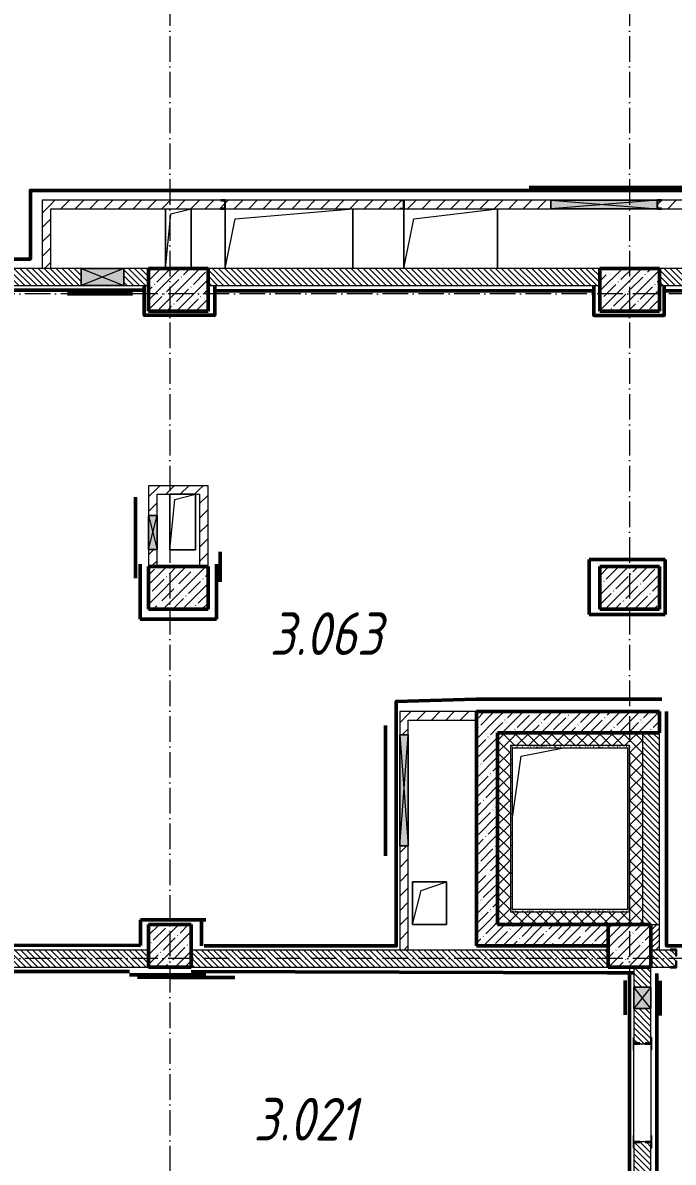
# Model space of a CAD drawing. Header units: millimetres. Extents: x -213536 to 1564669, y -45299 to 942238.
# Drawn here: x 625744 to 633384, y 339173 to 352545 of the extents above; entities that cross this region are included whole.
import ezdxf

# ---------------------------------------------------------------- set-up
doc = ezdxf.new("R2010")
doc.units = ezdxf.units.MM
doc.linetypes.add('50_200_ШТРИХ_1Т_ш5_п1_п1_', pattern=[700, 500, -100, 0, -100])
for name, color, linetype, lineweight in [('8.1)', 2, 'Continuous', 50), ('8.2)', 3, 'Continuous', 50), ('8.3)', 5, 'Continuous', 50), ('8.4)', 6, 'Continuous', 50), ('A-DETL-GENF-OTLN', 7, 'Continuous', 9), ('A-FLOR-____-OTLN', 7, 'Continuous', 9), ('A-GENM-____-MCUT', 7, 'Continuous', 25), ('A-GENM-____-OTLN', 7, 'Continuous', 9), ('A-GENM-____-OTLN-1', 7, 'Continuous', 25), ('A-GLAZ-____-OTLN', 7, 'Continuous', 9), ('A-WALL-____-MCUT', 7, 'Continuous', 13), ('A-WALL-____-MCUT-1', 7, 'Continuous', 9), ('A-WALL-____-MCUT-2', 7, 'Continuous', 50), ('A-WALL-____-PATT-1', 7, 'Continuous', 9), ('A-WALL-FNSH-MCUT-1', 7, 'Continuous', 9), ('I-WALL-____-OTLN', 7, 'Continuous', 9), ('S-COLS-____-MCUT', 7, 'Continuous', 50), ('S-COLS-____-OTLN', 7, 'Continuous', 9), ('S-GRID-____-OTLN-1', 7, '50_200_ШТРИХ_1Т_ш5_п1_п1_', 9), ('Марки помещений', 7, 'Continuous', 9)]:
    doc.layers.add(name, color=color, linetype=linetype, lineweight=lineweight)
doc.layers.add('A-WALL-____-PATT-2', color=7, linetype='Continuous', lineweight=9, true_color=0x787878)
doc.styles.add('ISOCPEUR_I_2', font='isocpeui.ttf', dxfattribs={"width": 0.85, "height": 2.3})
pattern_1 = [(135, (549721.475, 286281.11), (-35.35534, -35.35534), [])]
pattern_2 = [(45, (549721.47, 286281.11), (-84.85281, 84.85281), [])]
pattern_3 = [(45, (549721.47, 286281.11), (-114.04925, 114.04925), []), (45, (549835.52, 286281.11), (-114.04925, 114.04925), [201.612, -40.322, 3.353, -36.97])]
pattern_4 = [(0, (549721.475, 286281.11), (81.28, 20.32), [3.353, -57.607, 3.353, -57.607, -325.12]), (0, (549721.475, 286281.11), (81.28, 20.32), [-121.92, 3.353, -118.567, 3.353, -57.607, -142.24]), (0, (549721.475, 286281.11), (81.28, 20.32), [-304.8, 3.353, -37.287, 3.353, -98.247]), (120, (549751.955, 286291.27), (-58.2376362, 60.230545), [3.353, -57.607, 3.353, -57.607, -325.12]), (120, (549751.955, 286291.27), (-58.2376362, 60.230545), [-121.92, 3.353, -118.567, 3.353, -57.607, -142.24]), (120, (549751.955, 286291.27), (-58.2376362, 60.230545), [-304.8, 3.353, -37.287, 3.353, -98.247]), (240, (549762.115, 286331.91), (-23.0423638, -80.550545), [3.353, -57.607, 3.353, -57.607, -325.12]), (240, (549762.115, 286331.91), (-23.0423638, -80.550545), [-121.92, 3.353, -118.567, 3.353, -57.607, -142.24]), (240, (549762.115, 286331.91), (-23.0423638, -80.550545), [-304.8, 3.353, -37.287, 3.353, -98.247])]
pattern_5 = [(45, (549721.47, 286281.11), (-70.71068, 70.71068), []), (135, (549721.47, 286281.11), (-70.71068, -70.71068), [])]

# ---------------------------------------------------------------- blocks, each defined once
blk = doc.blocks.new('BSC_Колонна _Прямоугольная - 500х500-V38-АР1_План отверстий 3 этажа в осях 1-64_Ю-ЯЯ')
at = {"layer": 'S-COLS-____-OTLN'}
h = blk.add_hatch(dxfattribs=at)
h.set_pattern_fill('FP_46', color=256, style=0, pattern_type=2)
h.set_pattern_definition([(45, (-83150, -55431.04), (-114.04925, 114.04925), []), (45, (-83035.95, -55431.04), (-114.04925, 114.04925), [201.613, -40.323, 3.353, -36.97])])
h.paths.add_polyline_path([(-250, -250), (250, -250), (250, 250), (-250, 250)], flags=0)
at = {"layer": 'S-COLS-____-MCUT'}
for p, q in [((250, 250), (-250, 250)), ((-250, 250), (-250, -250)), ((250, -250), (250, 250)), ((-250, -250), (250, -250))]:
    blk.add_line(p, q, dxfattribs=at)
blk = doc.blocks.new('BSC_Колонна _Прямоугольная - 500х500-V42-АР1_План отверстий 3 этажа в осях 1-64_Ю-ЯЯ')
at = {"layer": 'S-COLS-____-OTLN'}
h = blk.add_hatch(dxfattribs=at)
h.set_pattern_fill('FP_50', color=256, style=0, pattern_type=2)
h.set_pattern_definition([(45, (-77750, -55431.04), (-114.04925, 114.04925), []), (45, (-77635.95, -55431.04), (-114.04925, 114.04925), [201.613, -40.323, 3.353, -36.97])])
h.paths.add_polyline_path([(-250, -250), (250, -250), (250, 250), (-250, 250)], flags=0)
at = {"layer": 'S-COLS-____-MCUT'}
for p, q in [((250, 250), (-250, 250)), ((-250, 250), (-250, -250)), ((250, -250), (250, 250)), ((-250, -250), (250, -250))]:
    blk.add_line(p, q, dxfattribs=at)
blk = doc.blocks.new('BSC_Колонна _Прямоугольная - 500х700-V106-АР1_План отверстий 3 этажа в осях 1-64_Ю-ЯЯ')
at = {"layer": 'S-COLS-____-OTLN'}
h = blk.add_hatch(dxfattribs=at)
h.set_pattern_fill('FP_111', color=256, style=0, pattern_type=2)
h.set_pattern_definition([(315, (-63131.04, 77850), (114.04925, 114.04925), []), (315, (-63131.04, 77735.95), (114.04925, 114.04925), [201.613, -40.323, 3.353, -36.97])])
h.paths.add_polyline_path([(-250, 350), (-250, -350), (250, -350), (250, 350)], flags=0)
at = {"layer": 'S-COLS-____-MCUT'}
for p, q in [((250, 350), (-250, 350)), ((-250, 350), (-250, -350)), ((250, -350), (250, 350)), ((-250, -350), (250, -350))]:
    blk.add_line(p, q, dxfattribs=at)
blk = doc.blocks.new('BSC_Колонна _Прямоугольная - 500х700-V107-АР1_План отверстий 3 этажа в осях 1-64_Ю-ЯЯ')
at = {"layer": 'S-COLS-____-OTLN'}
h = blk.add_hatch(dxfattribs=at)
h.set_pattern_fill('FP_112', color=256, style=0, pattern_type=2)
h.set_pattern_definition([(315, (-63131.04, 83150), (114.04925, 114.04925), []), (315, (-63131.04, 83035.95), (114.04925, 114.04925), [201.613, -40.323, 3.353, -36.97])])
h.paths.add_polyline_path([(-250, 350), (-250, -350), (250, -350), (250, 350)], flags=0)
at = {"layer": 'S-COLS-____-MCUT'}
for p, q in [((250, 350), (-250, 350)), ((-250, 350), (-250, -350)), ((250, -350), (250, 350)), ((-250, -350), (250, -350))]:
    blk.add_line(p, q, dxfattribs=at)
blk = doc.blocks.new('BSC_Колонна _Прямоугольная - 500х700-V125-АР1_План отверстий 3 этажа в осях 1-64_Ю-ЯЯ')
at = {"layer": 'S-COLS-____-OTLN'}
h = blk.add_hatch(dxfattribs=at)
h.set_pattern_fill('FP_130', color=256, style=0, pattern_type=2)
h.set_pattern_definition([(315, (-59631.04, 77850), (114.04925, 114.04925), []), (315, (-59631.04, 77735.95), (114.04925, 114.04925), [201.613, -40.323, 3.353, -36.97])])
h.paths.add_polyline_path([(-250, 350), (-250, -350), (250, -350), (250, 350)], flags=0)
at = {"layer": 'S-COLS-____-MCUT'}
for p, q in [((250, 350), (-250, 350)), ((-250, 350), (-250, -350)), ((250, -350), (250, 350)), ((-250, -350), (250, -350))]:
    blk.add_line(p, q, dxfattribs=at)
blk = doc.blocks.new('BSC_Колонна _Прямоугольная - 500х700-V126-АР1_План отверстий 3 этажа в осях 1-64_Ю-ЯЯ')
at = {"layer": 'S-COLS-____-OTLN'}
h = blk.add_hatch(dxfattribs=at)
h.set_pattern_fill('FP_131', color=256, style=0, pattern_type=2)
h.set_pattern_definition([(315, (-59631.04, 83150), (114.04925, 114.04925), []), (315, (-59631.04, 83035.95), (114.04925, 114.04925), [201.613, -40.323, 3.353, -36.97])])
h.paths.add_polyline_path([(-250, 350), (-250, -350), (250, -350), (250, 350)], flags=0)
at = {"layer": 'S-COLS-____-MCUT'}
for p, q in [((250, 350), (-250, 350)), ((-250, 350), (-250, -350)), ((250, -350), (250, 350)), ((-250, -350), (250, -350))]:
    blk.add_line(p, q, dxfattribs=at)
blk = doc.blocks.new('154_Стойка_СКБ_Уголок - СМ-2180_200-28268025-АР1_План отверстий 3 этажа в осях 1-64_Ю-ЯЯ')
at = {"layer": 'A-GENM-____-MCUT'}
for p, q in [((125, 156), (125, 81)), ((200, 156), (125, 156)), ((131, 81), (131, 150)), ((131, 150), (200, 150)), ((200, 150), (200, 156)), ((125, 81), (131, 81)), ((131, 19), (125, 19)), ((125, 19), (125, -56)), ((131, -50), (131, 19)), ((125, -56), (200, -56)), ((200, -50), (131, -50)), ((200, -56), (200, -50))]:
    blk.add_line(p, q, dxfattribs=at)
blk = doc.blocks.new('Стойка_Влож_Уголок_Опорный - Уголок-28213941-АР1_План отверстий 3 этажа в осях 1-64_Ю-ЯЯ')
at = {"layer": 'A-GENM-____-OTLN'}
for p, q in [((-212, -6), (-212, 0)), ((0, 0), (0, -6)), ((-212, -75), (-212, -6)), ((-212, -6), (-206, -6)), ((-212, -75), (-206, -75)), ((-6, -6), (0, -6)), ((-6, -75), (0, -75)), ((0, -6), (0, -75))]:
    blk.add_line(p, q, dxfattribs=at)
blk = doc.blocks.new('Фахверк_СКБ_Уголок - 200_3550-28267367-АР1_План отверстий 3 этажа в осях 1-64_Ю-ЯЯ')
at = {"layer": 'A-GENM-____-MCUT'}
for p, q in [((200, 156), (125, 156)), ((125, 156), (125, 81)), ((131, 81), (131, 150)), ((131, 150), (200, 150)), ((200, 150), (200, 156)), ((125, 81), (131, 81)), ((131, 19), (125, 19)), ((125, 19), (125, -56)), ((131, -50), (131, 19)), ((125, -56), (200, -56)), ((200, -50), (131, -50)), ((200, -56), (200, -50))]:
    blk.add_line(p, q, dxfattribs=at)
blk = doc.blocks.new('154_Фахверк_СКБ_Швеллер - Тип_100_3960-28318856-АР1_План отверстий 3 этажа в осях 1-64_Ю-ЯЯ')
at = {"layer": 'A-GENM-____-MCUT'}
for p, q in [((175, 50), (125, 50)), ((125, 50), (125, -50)), ((128, 47), (175, 47)), ((128, -47), (128, 47)), ((175, 47), (175, 50)), ((125, -50), (175, -50)), ((175, -47), (128, -47)), ((175, -50), (175, -47))]:
    blk.add_line(p, q, dxfattribs=at)
blk = doc.blocks.new('154_Фахверк_СКБ_Швеллер - Тип_100_3960-28494444-АР1_План отверстий 3 этажа в осях 1-64_Ю-ЯЯ')
at = {"layer": 'A-GENM-____-MCUT'}
for p, q in [((125, 50), (175, 50)), ((125, -50), (125, 50)), ((128, 47), (128, -47)), ((175, 47), (128, 47)), ((175, 50), (175, 47)), ((175, -50), (125, -50)), ((128, -47), (175, -47)), ((175, -47), (175, -50))]:
    blk.add_line(p, q, dxfattribs=at)
blk = doc.blocks.new('AR_Отверстие прямоугольное _в плите_ - AR_Отверстие прямоугольное _в плите_-30459803-АР1_План отверстий 3 этажа в осях 1-64_Ю-ЯЯ')
at = {"layer": 'A-GENM-____-OTLN'}
for p, q in [((-150, 350), (-150, -350)), ((-150, -350), (-90, 290)), ((-90, 290), (150, 350)), ((150, -350), (150, 350))]:
    blk.add_line(p, q, dxfattribs=at)
blk = doc.blocks.new('AR_Отверстие прямоугольное _в плите_ - AR_Отверстие прямоугольное _в плите_-30552792-АР1_План отверстий 3 этажа в осях 1-64_Ю-ЯЯ')
at = {"layer": 'A-GENM-____-OTLN'}
for p, q in [((150, 325), (-150, 325)), ((-150, 325), (-150, -325)), ((-90, 265), (150, 325)), ((150, -325), (150, 325)), ((-150, -325), (-90, 265)), ((-150, -325), (150, -325))]:
    blk.add_line(p, q, dxfattribs=at)
blk = doc.blocks.new('AR_Отверстие прямоугольное _в плите_ - AR_Отверстие прямоугольное _в плите_-30459445-АР1_План отверстий 3 этажа в осях 1-64_Ю-ЯЯ')
at = {"layer": 'A-GENM-____-OTLN'}
for p, q in [((200, 250), (-200, 250)), ((-200, 250), (-200, -250)), ((-200, -250), (-100, 150)), ((-100, 150), (200, 250)), ((200, -250), (200, 250)), ((-200, -250), (200, -250))]:
    blk.add_line(p, q, dxfattribs=at)
blk = doc.blocks.new('AR_Отверстие прямоугольное _в плите_ - AR_Отверстие прямоугольное _в плите_-30552518-АР1_План отверстий 3 этажа в осях 1-64_Ю-ЯЯ')
at = {"layer": 'A-GENM-____-OTLN'}
for p, q in [((-550, 850), (-50, 950)), ((-650, 132), (-550, 850))]:
    blk.add_line(p, q, dxfattribs=at)
blk = doc.blocks.new('AR_Отверстие прямоугольное _в плите_ - AR_Отверстие прямоугольное _в плите_-V205-АР1_План отверстий 3 этажа в осях 1-64_Ю-ЯЯ')
at = {"layer": 'A-GENM-____-OTLN'}
for p, q in [((-750, 350), (-750, -350)), ((-633, 233), (750, 350)), ((750, -350), (750, 350)), ((-750, -350), (-633, 233))]:
    blk.add_line(p, q, dxfattribs=at)
blk = doc.blocks.new('AR_Отверстие прямоугольное _в плите_ - AR_Отверстие прямоугольное _в плите_-30552744-АР1_План отверстий 3 этажа в осях 1-64_Ю-ЯЯ')
at = {"layer": 'A-GENM-____-OTLN'}
for p, q in [((-550, 350), (-550, -350)), ((-433, 233), (550, 350)), ((550, -350), (550, 350)), ((-550, -350), (-433, 233))]:
    blk.add_line(p, q, dxfattribs=at)
blk = doc.blocks.new('AR_Отверстие прямоугольное _в стене__БезПР - AR_Отверстие прямоугольное _в стене__БезПР-36427908-АР1_План отверстий 3 этажа в осях 1-64_Ю-ЯЯ')
at = {"layer": 'A-GLAZ-____-OTLN'}
blk.add_hatch(color=256, dxfattribs=at).paths.add_polyline_path([(250, -100), (250, 100), (-250, 100), (-250, -100)], flags=0)
at = {"layer": 'A-DETL-GENF-OTLN'}
for p, q in [((-250, -100), (-250, 100)), ((-250, 100), (250, 100)), ((250, 100), (-250, -100)), ((-250, 100), (250, -100)), ((250, 100), (-250, 100)), ((-250, 100), (-250, -100)), ((250, 100), (250, -100)), ((250, -100), (250, 100)), ((250, -100), (-250, -100)), ((-250, -100), (250, -100))]:
    blk.add_line(p, q, dxfattribs=at)
at = {"layer": 'A-GLAZ-____-OTLN'}
blk.add_line((250, 100), (-250, 100), dxfattribs=at)
blk = doc.blocks.new('AR_Отверстие прямоугольное _в стене__БезПР - AR_Отверстие прямоугольное _в стене__БезПР-36428025-АР1_План отверстий 3 этажа в осях 1-64_Ю-ЯЯ')
at = {"layer": 'A-GLAZ-____-OTLN'}
blk.add_hatch(color=256, dxfattribs=at).paths.add_polyline_path([(-200, -50), (200, -50), (200, 50), (-200, 50)], flags=0)
at = {"layer": 'A-DETL-GENF-OTLN'}
for p, q in [((-200, -50), (-200, 50)), ((-200, 50), (200, 50)), ((200, 50), (-200, -50)), ((-200, 50), (200, -50)), ((200, 50), (-200, 50)), ((-200, 50), (-200, -50)), ((200, 50), (200, -50)), ((200, -50), (200, 50)), ((200, -50), (-200, -50)), ((-200, -50), (200, -50))]:
    blk.add_line(p, q, dxfattribs=at)
at = {"layer": 'A-GLAZ-____-OTLN'}
blk.add_line((200, 50), (-200, 50), dxfattribs=at)
blk = doc.blocks.new('AR_Отверстие прямоугольное _в стене_ - AR_Отверстие прямоугольное _в стене__ОВ-36941390-АР1_План отверстий 3 этажа в осях 1-64_Ю-ЯЯ')
at = {"layer": 'A-GLAZ-____-OTLN'}
blk.add_hatch(color=256, dxfattribs=at).paths.add_polyline_path([(-650, -50), (650, -50), (650, 50), (-650, 50)], flags=0)
at = {"layer": 'A-DETL-GENF-OTLN'}
for p, q in [((-650, -50), (-650, 50)), ((-650, 50), (650, 50)), ((650, 50), (-650, -50)), ((-650, 50), (650, -50)), ((650, 50), (-650, 50)), ((-650, 50), (-650, -50)), ((650, 50), (650, -50)), ((650, -50), (650, 50)), ((650, -50), (-650, -50)), ((-650, -50), (650, -50))]:
    blk.add_line(p, q, dxfattribs=at)
blk = doc.blocks.new('AR_Отверстие прямоугольное _в стене_ - AR_Отверстие прямоугольное _в стене__ОВ-36940364-АР1_План отверстий 3 этажа в осях 1-64_Ю-ЯЯ')
at = {"layer": 'A-GLAZ-____-OTLN'}
blk.add_hatch(color=256, dxfattribs=at).paths.add_polyline_path([(625, -50), (625, 50), (-625, 50), (-625, -50)], flags=0)
at = {"layer": 'A-DETL-GENF-OTLN'}
for p, q in [((-625, -50), (-625, 50)), ((-625, 50), (625, 50)), ((625, 50), (-625, -50)), ((-625, 50), (625, -50)), ((625, 50), (-625, 50)), ((-625, 50), (-625, -50)), ((625, -50), (-625, -50)), ((-625, -50), (625, -50))]:
    blk.add_line(p, q, dxfattribs=at)
blk = doc.blocks.new('AR_Отверстие прямоугольное _в стене__БезПР - AR_Отверстие прямоугольное _в стене__БезПР-36899164-АР1_План отверстий 3 этажа в осях 1-64_Ю-ЯЯ')
at = {"layer": 'A-GLAZ-____-OTLN'}
blk.add_hatch(color=256, dxfattribs=at).paths.add_polyline_path([(125, 100), (-125, 100), (-125, -100), (125, -100)], flags=0)
at = {"layer": 'A-DETL-GENF-OTLN'}
for p, q in [((-125, -100), (-125, 100)), ((-125, 100), (125, 100)), ((125, 100), (-125, -100)), ((-125, 100), (125, -100)), ((125, 100), (-125, 100)), ((-125, 100), (-125, -100)), ((125, 100), (125, -100)), ((125, -100), (125, 100)), ((125, -100), (-125, -100)), ((-125, -100), (125, -100))]:
    blk.add_line(p, q, dxfattribs=at)
at = {"layer": 'A-GLAZ-____-OTLN'}
blk.add_line((125, 100), (-125, 100), dxfattribs=at)

msp = doc.modelspace()

# ---------------------------------------------------------------- hatches: boundary and pattern name
at = {"layer": 'A-WALL-____-PATT-1'}
h = msp.add_hatch(dxfattribs=at)
h.set_pattern_fill('FP_7', color=256, style=0, pattern_type=2)
h.set_pattern_definition(pattern_2)
h.paths.add_polyline_path([(625971.5, 349662.2), (626071.5, 349662.2), (626071.5, 350462.2), (625971.5, 350462.2), (625971.5, 349962.5)], flags=0)
h = msp.add_hatch(dxfattribs=at)
h.set_pattern_fill('FP_7', color=256, style=0, pattern_type=2)
h.set_pattern_definition(pattern_2)
h.paths.add_polyline_path([(635391.5, 350362.2), (635391.5, 350462.2), (633246.5, 350462.2), (633246.5, 350459.2), (633199.5, 350459.2), (633199.5, 350365.2), (633246.5, 350365.2), (633246.5, 350362.2), (634545.7, 350362.2)], flags=0)
h.paths.add_polyline_path([(630171.5, 350362.2), (630171.5, 350365.2), (630218.5, 350365.2), (630218.5, 350459.2), (630171.5, 350459.2), (630171.5, 350462.2), (628121.5, 350462.2), (628121.5, 350362.2), (629243.3, 350362.2)], flags=0)
h.paths.add_polyline_path([(630221.5, 350362.2), (631946.5, 350362.2), (631946.5, 350462.2), (630221.5, 350462.2), (630221.5, 350365.2)], flags=0)
h.paths.add_polyline_path([(626071.5, 350362.2), (628071.5, 350362.2), (628071.5, 350365.2), (628118.5, 350365.2), (628118.5, 350459.2), (628071.5, 350459.2), (628071.5, 350462.2), (626071.5, 350462.2)], flags=0)
h = msp.add_hatch(dxfattribs=at)
h.set_pattern_fill('FP_9', color=256, style=0, pattern_type=2)
h.set_pattern_definition(pattern_1)
h.paths.add_polyline_path([(627221.5, 349462.2), (627221.5, 349662.2), (626931.5, 349662.2), (626931.5, 349462.2)], flags=0)
h.paths.add_polyline_path([(626431.5, 349462.2), (626431.5, 349662.2), (624471.5, 349662.2), (624471.5, 349462.2)], flags=0)
h = msp.add_hatch(dxfattribs=at)
h.set_pattern_fill('FP_9', color=256, style=0, pattern_type=2)
h.set_pattern_definition(pattern_1)
h.paths.add_polyline_path([(632521.5, 349462.2), (632521.5, 349662.2), (627921.5, 349662.2), (627921.5, 349462.2), (631010.8, 349462.2)], flags=0)
h = msp.add_hatch(dxfattribs=at)
h.set_pattern_fill('FP_9', color=256, style=0, pattern_type=2)
h.set_pattern_definition(pattern_1)
h.paths.add_polyline_path([(635491.5, 349462.2), (635491.5, 349662.2), (633221.5, 349662.2), (633221.5, 349462.2), (634545.7, 349462.2)], flags=0)
h = msp.add_hatch(dxfattribs=at)
h.set_pattern_fill('FP_7', color=256, style=0, pattern_type=2)
h.set_pattern_definition(pattern_2)
h.paths.add_polyline_path([(627321.5, 346162.2), (627321.5, 346362.2), (627221.5, 346362.2), (627221.5, 346162.2)], flags=0)
h.paths.add_polyline_path([(627221.5, 346762.2), (627321.5, 346762.2), (627321.5, 347112.2), (627221.5, 347112.2)], flags=0)
h = msp.add_hatch(dxfattribs=at)
h.set_pattern_fill('FP_7', color=256, style=0, pattern_type=2)
h.set_pattern_definition(pattern_2)
h.paths.add_polyline_path([(627321.5, 347012.2), (627821.5, 347012.2), (627821.5, 347112.2), (627321.5, 347112.2)], flags=0)
h = msp.add_hatch(dxfattribs=at)
h.set_pattern_fill('FP_7', color=256, style=0, pattern_type=2)
h.set_pattern_definition(pattern_2)
h.paths.add_polyline_path([(627821.5, 346162.2), (627921.5, 346162.2), (627921.5, 347112.2), (627821.5, 347112.2), (627821.5, 346733.5)], flags=0)
h = msp.add_hatch(dxfattribs=at)
h.set_pattern_fill('FP_7', color=256, style=0, pattern_type=2)
h.set_pattern_definition(pattern_2)
h.paths.add_polyline_path([(630171.5, 341662.2), (630271.5, 341662.2), (630271.5, 342887.2), (630171.5, 342887.2)], flags=0)
h.paths.add_polyline_path([(630265, 344187.2), (630271.5, 344187.2), (630271.5, 344462.2), (630171.5, 344462.2), (630171.5, 344187.2)], flags=0)
h = msp.add_hatch(dxfattribs=at)
h.set_pattern_fill('FP_7', color=256, style=0, pattern_type=2)
h.set_pattern_definition(pattern_2)
h.paths.add_polyline_path([(631071.5, 344362.2), (631071.5, 344462.2), (630271.5, 344462.2), (630271.5, 344362.2), (631010.8, 344362.2)], flags=0)
h = msp.add_hatch(dxfattribs=at)
h.set_pattern_fill('FP_12', color=256, style=0, pattern_type=2)
h.set_pattern_definition(pattern_3)
h.paths.add_polyline_path([(631071.5, 341962.2), (631321.5, 341962.2), (631321.5, 344462.2), (631071.5, 344462.2), (631071.5, 343504.6)], flags=0)
h = msp.add_hatch(dxfattribs=at)
h.set_pattern_fill('FP_12', color=256, style=0, pattern_type=2)
h.set_pattern_definition(pattern_3)
h.paths.add_polyline_path([(633221.5, 344212.2), (633221.5, 344462.2), (631321.5, 344462.2), (631321.5, 344212.2)], flags=0)
h = msp.add_hatch(dxfattribs=at)
h.set_pattern_fill('FP_4', color=256, style=0, pattern_type=2)
h.set_pattern_definition(pattern_5)
h.paths.add_polyline_path([(631471.5, 342112.2), (631471.5, 344212.2), (631321.5, 344212.2), (631321.5, 342112.2)], flags=0)
h = msp.add_hatch(dxfattribs=at)
h.set_pattern_fill('FP_4', color=256, style=0, pattern_type=2)
h.set_pattern_definition(pattern_5)
h.paths.add_polyline_path([(631471.5, 344062.2), (632871.5, 344062.2), (632871.5, 344212.2), (631471.5, 344212.2)], flags=0)
h = msp.add_hatch(dxfattribs=at)
h.set_pattern_fill('FP_4', color=256, style=0, pattern_type=2)
h.set_pattern_definition(pattern_5)
h.paths.add_polyline_path([(632871.5, 341962.2), (633021.5, 341962.2), (633021.5, 344212.2), (632871.5, 344212.2), (632871.5, 342112.2)], flags=0)
h = msp.add_hatch(dxfattribs=at)
h.set_pattern_fill('FP_9', color=256, style=0, pattern_type=2)
h.set_pattern_definition(pattern_1)
h.paths.add_polyline_path([(633221.5, 341962.2), (633221.5, 344212.2), (633021.5, 344212.2), (633021.5, 341962.2), (633121.5, 341962.2)], flags=0)
h = msp.add_hatch(dxfattribs=at)
h.set_pattern_fill('FP_4', color=256, style=0, pattern_type=2)
h.set_pattern_definition(pattern_5)
h.paths.add_polyline_path([(632778.3, 341962.2), (632871.5, 341962.2), (632871.5, 342112.2), (631321.5, 342112.2), (631321.5, 341962.2), (632621.5, 341962.2)], flags=0)
h = msp.add_hatch(dxfattribs=at)
h.set_pattern_fill('FP_12', color=256, style=0, pattern_type=2)
h.set_pattern_definition(pattern_3)
h.paths.add_polyline_path([(632621.5, 341712.2), (632621.5, 341962.2), (631071.5, 341962.2), (631071.5, 341712.2)], flags=0)
h = msp.add_hatch(dxfattribs=at)
h.set_pattern_fill('FP_8', color=256, style=0, pattern_type=2)
h.set_pattern_definition([(45, (549721.475, 286281.11), (-35.35534, 35.35534), [])])
h.paths.add_polyline_path([(633221.5, 341662.2), (633221.5, 341962.2), (633121.5, 341962.2), (633121.5, 341662.2)], flags=0)
h = msp.add_hatch(dxfattribs=at)
h.set_pattern_fill('FP_9', color=256, style=0, pattern_type=2)
h.set_pattern_definition(pattern_1)
h.paths.add_polyline_path([(627221.5, 341462.2), (627221.5, 341662.2), (624721.5, 341662.2), (624721.5, 341462.2), (625708.4, 341462.2)], flags=0)
h = msp.add_hatch(dxfattribs=at)
h.set_pattern_fill('FP_9', color=256, style=0, pattern_type=2)
h.set_pattern_definition(pattern_1)
h.paths.add_polyline_path([(632621.5, 341462.2), (632621.5, 341662.2), (627721.5, 341662.2), (627721.5, 341462.2), (631010.8, 341462.2)], flags=0)
h = msp.add_hatch(dxfattribs=at)
h.set_pattern_fill('FP_9', color=256, style=0, pattern_type=2)
h.set_pattern_definition(pattern_1)
h.paths.add_polyline_path([(635571.5, 341462.2), (635571.5, 341662.2), (635121.5, 341662.2), (635121.5, 341462.2)], flags=0)
h.paths.add_polyline_path([(633346.5, 341462.2), (633415.5, 341462.2), (633415.5, 341531.2), (633421.5, 341531.2), (633421.5, 341593.2), (633415.5, 341593.2), (633415.5, 341662.2), (633121.5, 341662.2), (633121.5, 341462.2)], flags=0)
h = msp.add_hatch(dxfattribs=at)
h.set_pattern_fill('FP_9', color=256, style=0, pattern_type=2)
h.set_pattern_definition(pattern_1)
h.paths.add_polyline_path([(633121.5, 338462.2), (633121.5, 339406.2), (633052.5, 339406.2), (633052.5, 339412.2), (632990.5, 339412.2), (632990.5, 339406.2), (632921.5, 339406.2), (632921.5, 338462.2)], flags=0)
h.paths.add_polyline_path([(633052.5, 340562.2), (633052.5, 340568.2), (633121.5, 340568.2), (633121.5, 340977.2), (632921.5, 340977.2), (632921.5, 340568.2), (632990.5, 340568.2), (632990.5, 340562.2)], flags=0)
h.paths.add_polyline_path([(632921.5, 341227.2), (633121.5, 341227.2), (633121.5, 341462.2), (632921.5, 341462.2)], flags=0)
at = {"layer": 'A-WALL-____-PATT-2'}
h = msp.add_hatch(dxfattribs=at)
h.set_pattern_fill('FP_155', color=256, style=0, pattern_type=2)
h.set_pattern_definition(pattern_4)
h.paths.add_polyline_path([(631471.5, 342137.2), (631496.5, 342137.2), (631496.5, 344062.2), (631471.5, 344062.2), (631471.5, 343504.6)], flags=0)
h = msp.add_hatch(dxfattribs=at)
h.set_pattern_fill('FP_155', color=256, style=0, pattern_type=2)
h.set_pattern_definition(pattern_4)
h.paths.add_polyline_path([(632846.5, 344037.2), (632846.5, 344062.2), (631496.5, 344062.2), (631496.5, 344037.2)], flags=0)
h = msp.add_hatch(dxfattribs=at)
h.set_pattern_fill('FP_155', color=256, style=0, pattern_type=2)
h.set_pattern_definition(pattern_4)
h.paths.add_polyline_path([(632846.5, 342112.2), (632871.5, 342112.2), (632871.5, 344062.2), (632846.5, 344062.2), (632846.5, 342137.2)], flags=0)
h = msp.add_hatch(dxfattribs=at)
h.set_pattern_fill('FP_155', color=256, style=0, pattern_type=2)
h.set_pattern_definition(pattern_4)
h.paths.add_polyline_path([(632846.5, 342112.2), (632846.5, 342137.2), (631471.5, 342137.2), (631471.5, 342112.2), (632778.3, 342112.2)], flags=0)

# ---------------------------------------------------------------- linework, layer by layer
at = {"layer": '8.1)', "lineweight": 50}
for points in [[(631689.9, 350611.1), (632452.9, 350611.1)], [(632230.7, 350611.1), (632993.7, 350611.1)], [(632931.2, 350611.1), (633694.3, 350611.1)], [(626268.2, 349362.2), (627031.3, 349362.2)], [(627066.4, 346028.2), (627066.4, 346977.1)], [(628061.7, 345982.4), (628061.7, 346335.3)], [(630002.5, 342769.5), (630002.5, 344297.6)], [(627091.4, 341345.6), (627854.4, 341345.6)], [(627471.5, 341341.7), (628234.5, 341341.7)], [(632820.3, 340900.7), (632820.3, 341307)], [(633231.6, 340895.7), (633231.6, 341302.1)]]:
    msp.add_lwpolyline(points, dxfattribs=at)
at = {"layer": '8.2)', "lineweight": 50}
for p, q in [((633290.6, 346246.8), (632394.7, 346246.8)), ((632394.7, 346246.8), (632394.7, 345600.8)), ((633290.6, 345600.8), (633290.6, 346246.8)), ((627121.7, 346191.7), (627121.7, 345545.7)), ((628017.6, 345545.7), (628017.6, 346191.7)), ((627121.7, 345545.7), (628017.6, 345545.7)), ((632394.7, 345600.8), (633290.6, 345600.8)), ((627892.3, 342017.6), (627127.4, 342017.6)), ((627127.4, 341716.8), (627127.4, 342017.6)), ((627841.6, 341711.8), (627841.6, 342012.6)), ((626996.4, 341371.6), (627892.3, 341371.6))]:
    msp.add_line(p, q, dxfattribs=at)
for points in [[(627170.6, 349462.2), (627170.6, 349111.8), (627998.2, 349111.8), (627998.2, 349462.2)], [(632451.1, 349460.2), (632451.1, 349109.9), (633278.7, 349109.9), (633278.7, 349460.2)], [(631063.7, 344605.3), (633248.4, 344605.3)], [(633305.2, 344461.5), (633305.2, 344230.8)], [(632921.5, 341397), (632607.4, 341397)]]:
    msp.add_lwpolyline(points, dxfattribs=at)
at = {"layer": '8.3)', "lineweight": 50}
for points in [[(635571.5, 341712), (635571.5, 350576.6), (625833.2, 350576.6), (625833.2, 349771.1), (624754.2, 349771.1), (624754.2, 353397)], [(627170.6, 349405.8), (624819.3, 349405.8)], [(632451.1, 349399.8), (627998.2, 349399.8)], [(633305.2, 344230.8), (633305.2, 341710.1), (635320.1, 341710.1), (635320.1, 349399.8), (633278.7, 349399.8)], [(627873.6, 341711.8), (630131, 341711.8), (630131, 344581.1), (631063.7, 344605.3)], [(624819.3, 341720.6), (627127.4, 341716.8)], [(632871.5, 341397), (632871.5, 338943.9), (631539.1, 338943.9), (631539.1, 338512.8), (631341.2, 338512.8), (631104.2, 338512.8), (624571.5, 338512.8)], [(624721.5, 341412.2), (626996.4, 341412.2)], [(627721.5, 341412.2), (632607.4, 341397)], [(633192.6, 338582.3), (633192.6, 341386)]]:
    msp.add_lwpolyline(points, dxfattribs=at)
at = {"layer": '8.4)', "lineweight": 50}
for p, q in [((633290.6, 346246.8), (632394.7, 346246.8)), ((632394.7, 346246.8), (632394.7, 345600.8)), ((633290.6, 345600.8), (633290.6, 346246.8)), ((627121.7, 346191.7), (627121.7, 345545.7)), ((628017.6, 345545.7), (628017.6, 346191.7)), ((627121.7, 345545.7), (628017.6, 345545.7)), ((632394.7, 345600.8), (633290.6, 345600.8)), ((627892.3, 342017.6), (627127.4, 342017.6)), ((627127.4, 341716.8), (627127.4, 342017.6)), ((627841.6, 341711.8), (627841.6, 342012.6)), ((626996.4, 341371.6), (627892.3, 341371.6))]:
    msp.add_line(p, q, dxfattribs=at)
for points in [[(635571.5, 341712), (635571.5, 350576.6), (625833.2, 350576.6), (625833.2, 349771.1), (624754.2, 349771.1), (624754.2, 353397)], [(627170.6, 349462.2), (627170.6, 349111.8), (627998.2, 349111.8), (627998.2, 349462.2)], [(632451.1, 349460.2), (632451.1, 349109.9), (633278.7, 349109.9), (633278.7, 349460.2)], [(627170.6, 349405.8), (624819.3, 349405.8)], [(632451.1, 349399.8), (627998.2, 349399.8)], [(633305.2, 344230.8), (633305.2, 341710.1), (635320.1, 341710.1), (635320.1, 349399.8), (633278.7, 349399.8)], [(627873.6, 341711.8), (630131, 341711.8), (630131, 344581.1), (631063.7, 344605.3)], [(631063.7, 344605.3), (633248.4, 344605.3)], [(633305.2, 344461.5), (633305.2, 344230.8)], [(624819.3, 341720.6), (627127.4, 341716.8)], [(632871.5, 341397), (632871.5, 338943.9), (631539.1, 338943.9), (631539.1, 338512.8), (631341.2, 338512.8), (631104.2, 338512.8), (624571.5, 338512.8)], [(624721.5, 341412.2), (626996.4, 341412.2)], [(627721.5, 341412.2), (632607.4, 341397)], [(632921.5, 341397), (632607.4, 341397)], [(633192.6, 338582.3), (633192.6, 341386)]]:
    msp.add_lwpolyline(points, dxfattribs=at)
at = {"layer": 'A-FLOR-____-OTLN'}
for p, q in [((627421.5, 349662.2), (627421.5, 350362.2)), ((627721.5, 350362.2), (627721.5, 349662.2)), ((628121.5, 349662.2), (628121.5, 350362.2)), ((629621.5, 350362.2), (629621.5, 349662.2)), ((630221.5, 349662.2), (630221.5, 350362.2)), ((631321.5, 350362.2), (631321.5, 349662.2)), ((627471.5, 347010.8), (627771.5, 347010.8)), ((627471.5, 346360.8), (627471.5, 347010.8)), ((627771.5, 347010.8), (627771.5, 346360.8)), ((627771.5, 346360.8), (627471.5, 346360.8)), ((630321.5, 342462.2), (630721.5, 342462.2)), ((630321.5, 341962.2), (630321.5, 342462.2)), ((630721.5, 342462.2), (630721.5, 341962.2)), ((630721.5, 341962.2), (630321.5, 341962.2))]:
    msp.add_line(p, q, dxfattribs=at)
at = {"layer": 'A-WALL-____-MCUT'}
for p, q in [((626431.5, 349662.2), (624671.5, 349662.2)), ((627221.5, 349662.2), (626931.5, 349662.2)), ((632521.5, 349662.2), (627921.5, 349662.2)), ((635491.5, 349662.2), (633221.5, 349662.2)), ((624471.5, 349462.2), (626431.5, 349462.2)), ((626931.5, 349462.2), (627221.5, 349462.2)), ((627921.5, 349462.2), (632521.5, 349462.2)), ((633221.5, 349462.2), (635491.5, 349462.2)), ((633021.5, 344212.2), (633021.5, 341962.2)), ((633221.5, 341962.2), (633221.5, 344212.2)), ((633121.5, 341962.2), (633221.5, 341962.2)), ((627221.5, 341662.2), (624721.5, 341662.2)), ((632621.5, 341662.2), (627721.5, 341662.2)), ((633346.5, 341662.2), (633121.5, 341662.2)), ((624721.5, 341462.2), (627221.5, 341462.2)), ((627721.5, 341462.2), (632621.5, 341462.2)), ((632921.5, 341462.2), (632921.5, 341227.2)), ((633121.5, 341227.2), (633121.5, 341462.2)), ((633121.5, 341462.2), (633346.5, 341462.2)), ((632921.5, 340977.2), (632921.5, 340637.2)), ((633121.5, 340637.2), (633121.5, 340977.2)), ((632990.5, 340562.2), (633052.5, 340562.2)), ((633052.5, 339412.2), (632990.5, 339412.2)), ((632921.5, 339337.2), (632921.5, 338862.2)), ((633121.5, 338462.2), (633121.5, 339337.2))]:
    msp.add_line(p, q, dxfattribs=at)
at = {"layer": 'A-WALL-____-MCUT-1'}
for p, q in [((631471.5, 344062.2), (631471.5, 342112.2)), ((632871.5, 344062.2), (631471.5, 344062.2)), ((632871.5, 342112.2), (632871.5, 344062.2)), ((631471.5, 342112.2), (632871.5, 342112.2))]:
    msp.add_line(p, q, dxfattribs=at)
at = {"layer": 'A-WALL-____-MCUT-2'}
for p, q in [((631071.5, 344462.2), (631071.5, 341712.2)), ((633221.5, 344462.2), (631071.5, 344462.2)), ((633221.5, 344212.2), (633221.5, 344462.2)), ((631321.5, 341962.2), (631321.5, 344212.2)), ((631321.5, 344212.2), (633221.5, 344212.2)), ((632621.5, 341962.2), (631321.5, 341962.2)), ((631071.5, 341712.2), (632621.5, 341712.2))]:
    msp.add_line(p, q, dxfattribs=at)
at = {"layer": 'A-WALL-FNSH-MCUT-1'}
for p, q in [((628071.5, 350462.2), (625971.5, 350462.2)), ((625971.5, 350462.2), (625971.5, 349662.2)), ((626071.5, 350362.2), (628071.5, 350362.2)), ((626071.5, 349662.2), (626071.5, 350362.2)), ((630171.5, 350462.2), (628121.5, 350462.2)), ((628121.5, 350362.2), (630171.5, 350362.2)), ((631946.5, 350462.2), (630221.5, 350462.2)), ((630221.5, 350362.2), (631946.5, 350362.2)), ((635491.5, 350462.2), (633246.5, 350462.2)), ((633246.5, 350362.2), (635391.5, 350362.2)), ((627221.5, 347112.2), (627221.5, 346762.2)), ((627921.5, 347112.2), (627221.5, 347112.2)), ((627321.5, 346762.2), (627321.5, 347012.2)), ((627321.5, 347012.2), (627821.5, 347012.2)), ((627821.5, 347012.2), (627821.5, 346162.2)), ((627921.5, 346162.2), (627921.5, 347112.2)), ((627221.5, 346362.2), (627221.5, 346162.2)), ((627321.5, 346162.2), (627321.5, 346362.2)), ((630171.5, 344462.2), (630171.5, 344187.2)), ((631071.5, 344462.2), (630171.5, 344462.2)), ((630271.5, 344187.2), (630271.5, 344362.2)), ((630271.5, 344362.2), (631071.5, 344362.2)), ((631496.5, 342137.2), (631496.5, 344037.2)), ((631496.5, 344037.2), (632846.5, 344037.2)), ((632846.5, 344037.2), (632846.5, 342137.2)), ((630171.5, 342887.2), (630171.5, 341662.2)), ((630271.5, 341662.2), (630271.5, 342887.2)), ((632846.5, 342137.2), (631496.5, 342137.2)), ((633221.5, 341662.2), (633221.5, 341962.2))]:
    msp.add_line(p, q, dxfattribs=at)
at = {"layer": 'I-WALL-____-OTLN'}
for p, q in [((632921.5, 339412.2), (632921.5, 340562.2)), ((633121.5, 340562.2), (633121.5, 339412.2))]:
    msp.add_line(p, q, dxfattribs=at)
at = {"layer": 'S-GRID-____-OTLN-1', "color": 251, "ltscale": 0.6, "true_color": 0x636466}
for p, q in [((627471.5, 377174), (627471.5, 326262.2)), ((632871.5, 377174), (632871.5, 326262.2)), ((653795.9, 349362.2), (545052.7, 349362.2)), ((653795.9, 341562.2), (545052.7, 341562.2))]:
    msp.add_line(p, q, dxfattribs=at)

# ---------------------------------------------------------------- block references
at = {"layer": 'A-GENM-____-OTLN'}
for name, p in [('AR_Отверстие прямоугольное _в плите_ - AR_Отверстие прямоугольное _в плите_-30459803-АР1_План отверстий 3 этажа в осях 1-64_Ю-ЯЯ', (627571.5, 350012.2)), ('AR_Отверстие прямоугольное _в плите_ - AR_Отверстие прямоугольное _в плите_-V205-АР1_План отверстий 3 этажа в осях 1-64_Ю-ЯЯ', (628871.5, 350012.2)), ('AR_Отверстие прямоугольное _в плите_ - AR_Отверстие прямоугольное _в плите_-30552744-АР1_План отверстий 3 этажа в осях 1-64_Ю-ЯЯ', (630771.5, 350012.2)), ('AR_Отверстие прямоугольное _в плите_ - AR_Отверстие прямоугольное _в плите_-30552792-АР1_План отверстий 3 этажа в осях 1-64_Ю-ЯЯ', (627621.5, 346685.8)), ('AR_Отверстие прямоугольное _в плите_ - AR_Отверстие прямоугольное _в плите_-30552518-АР1_План отверстий 3 этажа в осях 1-64_Ю-ЯЯ', (632146.5, 343087.2)), ('AR_Отверстие прямоугольное _в плите_ - AR_Отверстие прямоугольное _в плите_-30459445-АР1_План отверстий 3 этажа в осях 1-64_Ю-ЯЯ', (630521.5, 342212.2)), ('Стойка_Влож_Уголок_Опорный - Уголок-28213941-АР1_План отверстий 3 этажа в осях 1-64_Ю-ЯЯ', (633127.5, 340562.2))]:
    msp.add_blockref(name, p, dxfattribs=at)
at = {"layer": 'A-GENM-____-OTLN', "rotation": 180}
msp.add_blockref('Стойка_Влож_Уголок_Опорный - Уголок-28213941-АР1_План отверстий 3 этажа в осях 1-64_Ю-ЯЯ', (632915.5, 339412.2), dxfattribs=at)
at = {"layer": 'A-GENM-____-OTLN-1'}
for name, p, rotation in [('154_Фахверк_СКБ_Швеллер - Тип_100_3960-28318856-АР1_План отверстий 3 этажа в осях 1-64_Ю-ЯЯ', (628246.5, 350412.2), 180), ('154_Фахверк_СКБ_Швеллер - Тип_100_3960-28494444-АР1_План отверстий 3 этажа в осях 1-64_Ю-ЯЯ', (630346.5, 350412.2), 180), ('Фахверк_СКБ_Уголок - 200_3550-28267367-АР1_План отверстий 3 этажа в осях 1-64_Ю-ЯЯ', (633546.5, 341612.2), 180), ('154_Стойка_СКБ_Уголок - СМ-2180_200-28268025-АР1_План отверстий 3 этажа в осях 1-64_Ю-ЯЯ', (633071.5, 340437.2), 89.99999999999993), ('154_Стойка_СКБ_Уголок - СМ-2180_200-28268025-АР1_План отверстий 3 этажа в осях 1-64_Ю-ЯЯ', (632971.5, 339537.2), 269.9999999999999)]:
    msp.add_blockref(name, p, dxfattribs=dict(at, rotation=rotation))
msp.add_blockref('154_Фахверк_СКБ_Швеллер - Тип_100_3960-28318856-АР1_План отверстий 3 этажа в осях 1-64_Ю-ЯЯ', (633071.5, 350412.2), dxfattribs=at)
at = {"layer": 'A-GLAZ-____-OTLN'}
for name, p in [('AR_Отверстие прямоугольное _в стене_ - AR_Отверстие прямоугольное _в стене__ОВ-36940364-АР1_План отверстий 3 этажа в осях 1-64_Ю-ЯЯ', (632571.5, 350412.2)), ('AR_Отверстие прямоугольное _в стене__БезПР - AR_Отверстие прямоугольное _в стене__БезПР-36427908-АР1_План отверстий 3 этажа в осях 1-64_Ю-ЯЯ', (626681.5, 349562.2))]:
    msp.add_blockref(name, p, dxfattribs=at)
for name, p, rotation in [('AR_Отверстие прямоугольное _в стене__БезПР - AR_Отверстие прямоугольное _в стене__БезПР-36428025-АР1_План отверстий 3 этажа в осях 1-64_Ю-ЯЯ', (627271.5, 346562.2), 89.9999999999851), ('AR_Отверстие прямоугольное _в стене_ - AR_Отверстие прямоугольное _в стене__ОВ-36941390-АР1_План отверстий 3 этажа в осях 1-64_Ю-ЯЯ', (630221.5, 343537.2), 89.99999999999987), ('AR_Отверстие прямоугольное _в стене__БезПР - AR_Отверстие прямоугольное _в стене__БезПР-36899164-АР1_План отверстий 3 этажа в осях 1-64_Ю-ЯЯ', (633021.5, 341102.2), 269.9999999999999)]:
    msp.add_blockref(name, p, dxfattribs=dict(at, rotation=rotation))
at = {"layer": 'S-COLS-____-OTLN', "rotation": 89.9999999999999}
for name, p in [('BSC_Колонна _Прямоугольная - 500х700-V106-АР1_План отверстий 3 этажа в осях 1-64_Ю-ЯЯ', (627571.5, 349412.2)), ('BSC_Колонна _Прямоугольная - 500х700-V107-АР1_План отверстий 3 этажа в осях 1-64_Ю-ЯЯ', (632871.5, 349412.2)), ('BSC_Колонна _Прямоугольная - 500х700-V125-АР1_План отверстий 3 этажа в осях 1-64_Ю-ЯЯ', (627571.5, 345912.2)), ('BSC_Колонна _Прямоугольная - 500х700-V126-АР1_План отверстий 3 этажа в осях 1-64_Ю-ЯЯ', (632871.5, 345912.2))]:
    msp.add_blockref(name, p, dxfattribs=at)
at = {"layer": 'S-COLS-____-OTLN'}
for name, p in [('BSC_Колонна _Прямоугольная - 500х500-V42-АР1_План отверстий 3 этажа в осях 1-64_Ю-ЯЯ', (627471.5, 341712.2)), ('BSC_Колонна _Прямоугольная - 500х500-V38-АР1_План отверстий 3 этажа в осях 1-64_Ю-ЯЯ', (632871.5, 341712.2))]:
    msp.add_blockref(name, p, dxfattribs=at)

# ---------------------------------------------------------------- texts
at = {"layer": 'Марки помещений', "char_height": 500, "attachment_point": 1, "style": 'ISOCPEUR_I_2'}
for s, insert, width in [('3.063', (628644.5, 345625.9), 785.654), ('3.021', (628453.4, 339927.1), 737.552)]:
    msp.add_mtext(s, dxfattribs=dict(at, insert=insert, width=width))

doc.saveas('drawing.dxf')
